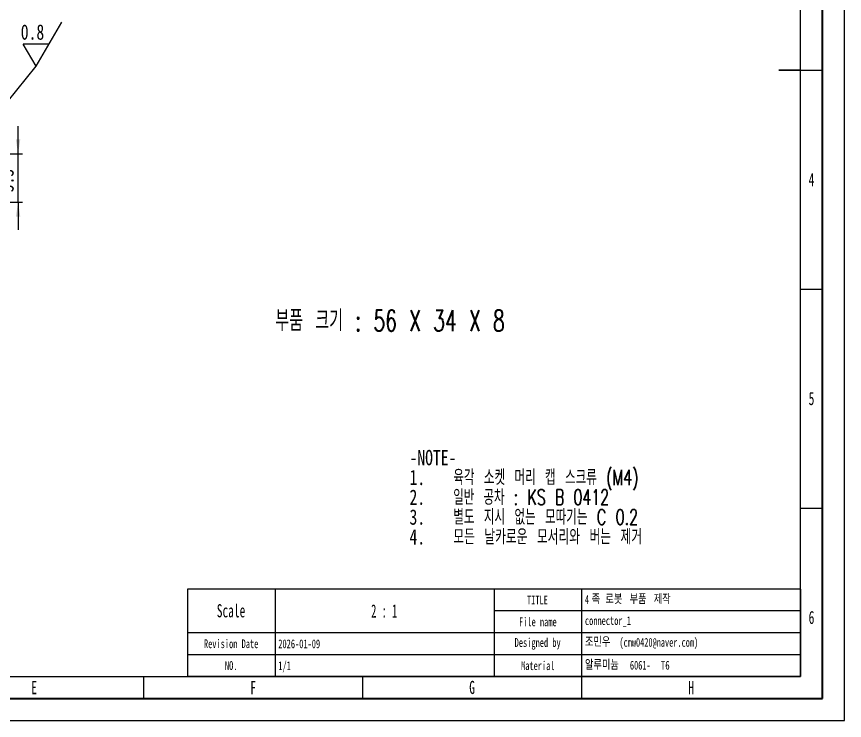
# Model space of a CAD drawing. Header units: millimetres. Extents: x 0 to 420, y 1 to 298.
# Drawn here: x 231 to 420, y 1 to 161.7 of the extents above; entities that cross this region are included whole.
import ezdxf

# ---------------------------------------------------------------- set-up
doc = ezdxf.new("R2010")
doc.units = ezdxf.units.MM
for name, color, linetype in [('SLD-0', 179, 'Continuous'), ('가는실선', 7, 'Continuous'), ('치수선', 104, 'Continuous')]:
    doc.layers.add(name, color=color, linetype=linetype)
for name, color, linetype, lineweight in [('도면층1', 4, 'Continuous', 35), ('도면층2', 3, 'Continuous', 25), ('도면층3', 5, 'Continuous', 25)]:
    doc.layers.add(name, color=color, linetype=linetype, lineweight=lineweight)
doc.styles.add('SLDTEXTSTYLE0', font='TXT', dxfattribs={"width": 0.657895, "bigfont": 'bigfont'})
doc.styles.add('SLDTEXTSTYLE1', font='TXT', dxfattribs={"width": 0.75})
doc.styles.add('SLDTEXTSTYLE2', font='TXT', dxfattribs={"width": 0.684211, "bigfont": 'bigfont'})
doc.styles.add('SLDTEXTSTYLE3', font='TXT', dxfattribs={"width": 0.676471, "bigfont": 'bigfont'})
doc.styles.add('SLDTEXTSTYLE4', font='TXT', dxfattribs={"width": 0.694444, "bigfont": 'bigfont'})
doc.styles.add('SLDTEXTSTYLE5', font='TXT', dxfattribs={"width": 0.638186})
doc.styles.add('SLDTEXTSTYLE6', font='TXT', dxfattribs={"width": 0.75, "bigfont": 'bigfont'})
doc.styles.add('SLDTEXTSTYLE7', font='TXT', dxfattribs={"width": 0.605})
doc.styles.add('SLDTEXTSTYLE8', font='TXT', dxfattribs={"width": 0.582911})
doc.dimstyles.new('SLDDIMSTYLE5', dxfattribs={"dimtxt": 3.5, "dimasz": 3.302, "dimexe": 0, "dimexo": 0.0625, "dimgap": 0.875, "dimtad": 1, "dimdec": 3, "dimlfac": 0.5, "dimrnd": 1e-09, "dimzin": 12, "dimdsep": 46, "dimtxsty": 'SLDTEXTSTYLE1', "dimsah": 1, "dimcen": 0.09, "dimadec": 0, "dimazin": 3, "dimtfac": 1, "dimtdec": 3, "dimtmove": 0, "dimatfit": 0, "dimfxl": 1, "dimfrac": 2, "dimtolj": 1, "dimtzin": 12, "dimarcsym": 0})
doc.dimstyles.new('SLDDIMSTYLE8', dxfattribs={"dimtxt": 0.18, "dimasz": 3.302, "dimexe": 0, "dimexo": 0.0625, "dimgap": 0, "dimtad": 0, "dimtih": 1, "dimtoh": 1, "dimdec": 0, "dimrnd": 1e-09, "dimzin": 0, "dimdsep": 46, "dimtxsty": 'Standard', "dimsah": 1, "dimcen": 0.09, "dimadec": 0, "dimazin": 0, "dimtfac": 3.302, "dimtdec": 0, "dimtofl": 0, "dimtmove": 0, "dimatfit": 3, "dimfxl": 1, "dimfrac": 2, "dimtolj": 1, "dimtzin": 0, "dimarcsym": 0})

# ---------------------------------------------------------------- blocks, each defined once
blk = doc.blocks.new('_D_17')
at = {"layer": '치수선', "transparency": 16777216}
for p, q in [((231.34, 130.35), (231.34, 136.7)), ((216.34, 130.35), (232.34, 130.35)), ((231.34, 119.35), (231.34, 130.35)), ((221.94, 119.35), (232.34, 119.35)), ((231.34, 119.35), (231.34, 113))]:
    blk.add_line(p, q, dxfattribs=at)
for points in [[(231.34, 130.35), (231.85, 133.66), (230.83, 133.66)], [(231.34, 119.35), (230.83, 116.05), (231.85, 116.05)]]:
    blk.add_solid(points, dxfattribs=at)
at = {"layer": '치수선', "transparency": 16777216, "insert": (226.83, 121.62), "char_height": 3.5, "attachment_point": 1, "rotation": 90, "style": 'SLDTEXTSTYLE1'}
blk.add_mtext('5.5', dxfattribs=at)
blk = doc.blocks.new('SW_SFSYMBOL_2')
at = {"layer": '가는실선', "color": 0}
for p, q in [((0, 0), (5.9, 10)), ((0, 0), (-2.95, 5)), ((2.95, 5), (-2.95, 5))]:
    blk.add_line(p, q, dxfattribs=at)
at = {"layer": '가는실선', "color": 0, "insert": (-3.51, 9.51), "char_height": 3.5, "attachment_point": 1, "style": 'SLDTEXTSTYLE1'}
blk.add_mtext('0.8', dxfattribs=at)

msp = doc.modelspace()

# ---------------------------------------------------------------- linework, layer by layer
at = {"layer": 'SLD-0', "color": 7}
for p, q in [((420, 1), (420, 298)), ((0, 1), (420, 1))]:
    msp.add_line(p, q, dxfattribs=at)
at = {"layer": '도면층1', "color": 7}
for p, q in [((415, 6), (415, 293)), ((5, 6), (415, 6))]:
    msp.add_line(p, q, dxfattribs=at)
at = {"layer": '도면층2', "color": 7}
for p, q in [((410, 11), (410, 288)), ((410, 149.5), (405, 149.5)), ((405, 149.5), (415, 149.5)), ((410, 11), (410, 149.5)), ((410, 149.5), (415, 149.5)), ((410, 99.5), (415, 99.5)), ((410, 49.5), (415, 49.5)), ((10, 11), (410, 11)), ((260, 11), (260, 6)), ((310, 11), (310, 6)), ((360, 11), (360, 6))]:
    msp.add_line(p, q, dxfattribs=at)
at = {"layer": '도면층3', "color": 7}
for p, q in [((410, 31), (270, 31)), ((270, 31), (270, 11)), ((290, 31), (290, 11)), ((340, 31), (340, 11)), ((360, 31), (360, 11)), ((410, 31), (410, 11)), ((410, 26), (340, 26)), ((410, 21), (270, 21)), ((410, 16), (270, 16)), ((410, 11), (270, 11))]:
    msp.add_line(p, q, dxfattribs=at)

# ---------------------------------------------------------------- block references
at = {"layer": '가는실선'}
msp.add_blockref('SW_SFSYMBOL_2', (235.4604, 150.4324), dxfattribs=at)

# ---------------------------------------------------------------- texts
at = {"layer": 'SLD-0', "color": 7}
for s, insert, char_height, attachment_point, style in [('TITLE', (349.9137, 29.4948), 2, 2, 'SLDTEXTSTYLE5'), ('4', (360.75, 29.6128), 2, 1, 'SLDTEXTSTYLE7'), ('족', (362.2917, 29.61), 2, 1, 'SLDTEXTSTYLE6'), ('로봇', (365.4333, 29.61), 2, 1, 'SLDTEXTSTYLE6'), ('부품', (370.9528, 29.61), 2, 1, 'SLDTEXTSTYLE6'), ('제작', (376.4722, 29.61), 2, 1, 'SLDTEXTSTYLE6'), ('Scale', (279.9563, 27.5432), 3, 2, 'SLDTEXTSTYLE5'), ('File name', (350.0024, 24.5108), 2, 2, 'SLDTEXTSTYLE5'), ('connector_1', (360.75, 24.7888), 2, 1, 'SLDTEXTSTYLE5'), ('Revision Date', (279.9825, 19.5108), 2, 2, 'SLDTEXTSTYLE5'), ('Designed by', (349.9589, 19.7878), 2, 2, 'SLDTEXTSTYLE5'), ('조민우', (360.75, 19.832), 2, 1, 'SLDTEXTSTYLE6'), ('(cmw0420@naver.com)', (368.6222, 19.8348), 2, 1, 'SLDTEXTSTYLE7'), ('NO.', (279.9962, 14.5288), 2, 2, 'SLDTEXTSTYLE5'), ('Material', (349.991, 14.5108), 2, 2, 'SLDTEXTSTYLE5'), ('알루미늄', (360.7639, 14.607), 2, 1, 'SLDTEXTSTYLE6'), ('6061-', (371.025, 14.6098), 2, 1, 'SLDTEXTSTYLE7'), ('T6', (378.0639, 14.607), 2, 1, 'SLDTEXTSTYLE1')]:
    msp.add_mtext(s, dxfattribs=dict(at, insert=insert, char_height=char_height, attachment_point=attachment_point, style=style))
at = {"layer": '가는실선', "attachment_point": 1}
for s, insert, char_height, style in [('부품 크기 : 56 X 34 X 8', (290.0601, 94.6862), 4.7625, 'SLDTEXTSTYLE0'), ('-NOTE-', (320.7007, 62.7735), 3.5, 'SLDTEXTSTYLE1'), ('육각 소켓 머리 캡 스크류 (M4)', (330.7007, 58.2478), 3.5, 'SLDTEXTSTYLE2'), ('1.', (320.7007, 58.2478), 3.5, 'SLDTEXTSTYLE1'), ('2.', (320.7007, 53.7221), 3.5, 'SLDTEXTSTYLE1'), ('일반 공차 : KS B 0412', (330.7007, 53.7221), 3.5, 'SLDTEXTSTYLE3'), ('3.', (320.7007, 49.1964), 3.5, 'SLDTEXTSTYLE1'), ('별도 지시 없는 모따기는 C 0.2', (330.7007, 49.1964), 3.5, 'SLDTEXTSTYLE2'), ('4.', (320.7007, 44.6707), 3.5, 'SLDTEXTSTYLE1'), ('모든 날카로운 모서리와 버는 제거', (330.7007, 44.6707), 3.5, 'SLDTEXTSTYLE4')]:
    msp.add_mtext(s, dxfattribs=dict(at, insert=insert, char_height=char_height, style=style))
at = {"layer": '도면층2', "color": 7}
for s, insert, char_height, attachment_point, style in [('4', (412.4784, 125.9922), 3, 2, 'SLDTEXTSTYLE5'), ('5', (412.4784, 76.0177), 3, 2, 'SLDTEXTSTYLE5'), ('2 : 1', (314.9243, 27.4982), 3, 2, 'SLDTEXTSTYLE8'), ('6', (412.4784, 26.0237), 3, 2, 'SLDTEXTSTYLE5'), ('2026-01-09', (290.75, 19.4988), 2, 1, 'SLDTEXTSTYLE5'), ('1/1', (290.75, 14.4988), 2, 1, 'SLDTEXTSTYLE5'), ('E', (234.986, 9.9922), 3, 2, 'SLDTEXTSTYLE5'), ('F', (285.008, 9.9922), 3, 2, 'SLDTEXTSTYLE5'), ('G', (334.9916, 10.0432), 3, 2, 'SLDTEXTSTYLE5'), ('H', (385.0135, 9.9922), 3, 2, 'SLDTEXTSTYLE5')]:
    msp.add_mtext(s, dxfattribs=dict(at, insert=insert, char_height=char_height, attachment_point=attachment_point, style=style))

# ---------------------------------------------------------------- dimensions: what is measured, and where the dimension line sits
at = {"layer": '치수선'}
dim = msp.add_linear_dim(base=(231.3371, 130.353), p1=(220.9371, 119.353), p2=(215.3371, 130.353), angle=90, dimstyle='SLDDIMSTYLE5', dxfattribs=at)
dim.commit()
dim.dimension.update_dxf_attribs({"geometry": '_D_17', "text_midpoint": (231.3371, 124.853), "dimtype": 160})

# ---------------------------------------------------------------- leaders
at = {"layer": '가는실선'}
msp.add_leader([(215.3371, 125.4337), (235.4604, 150.4324)], dimstyle='SLDDIMSTYLE8', dxfattribs=at)

doc.saveas('drawing.dxf')
